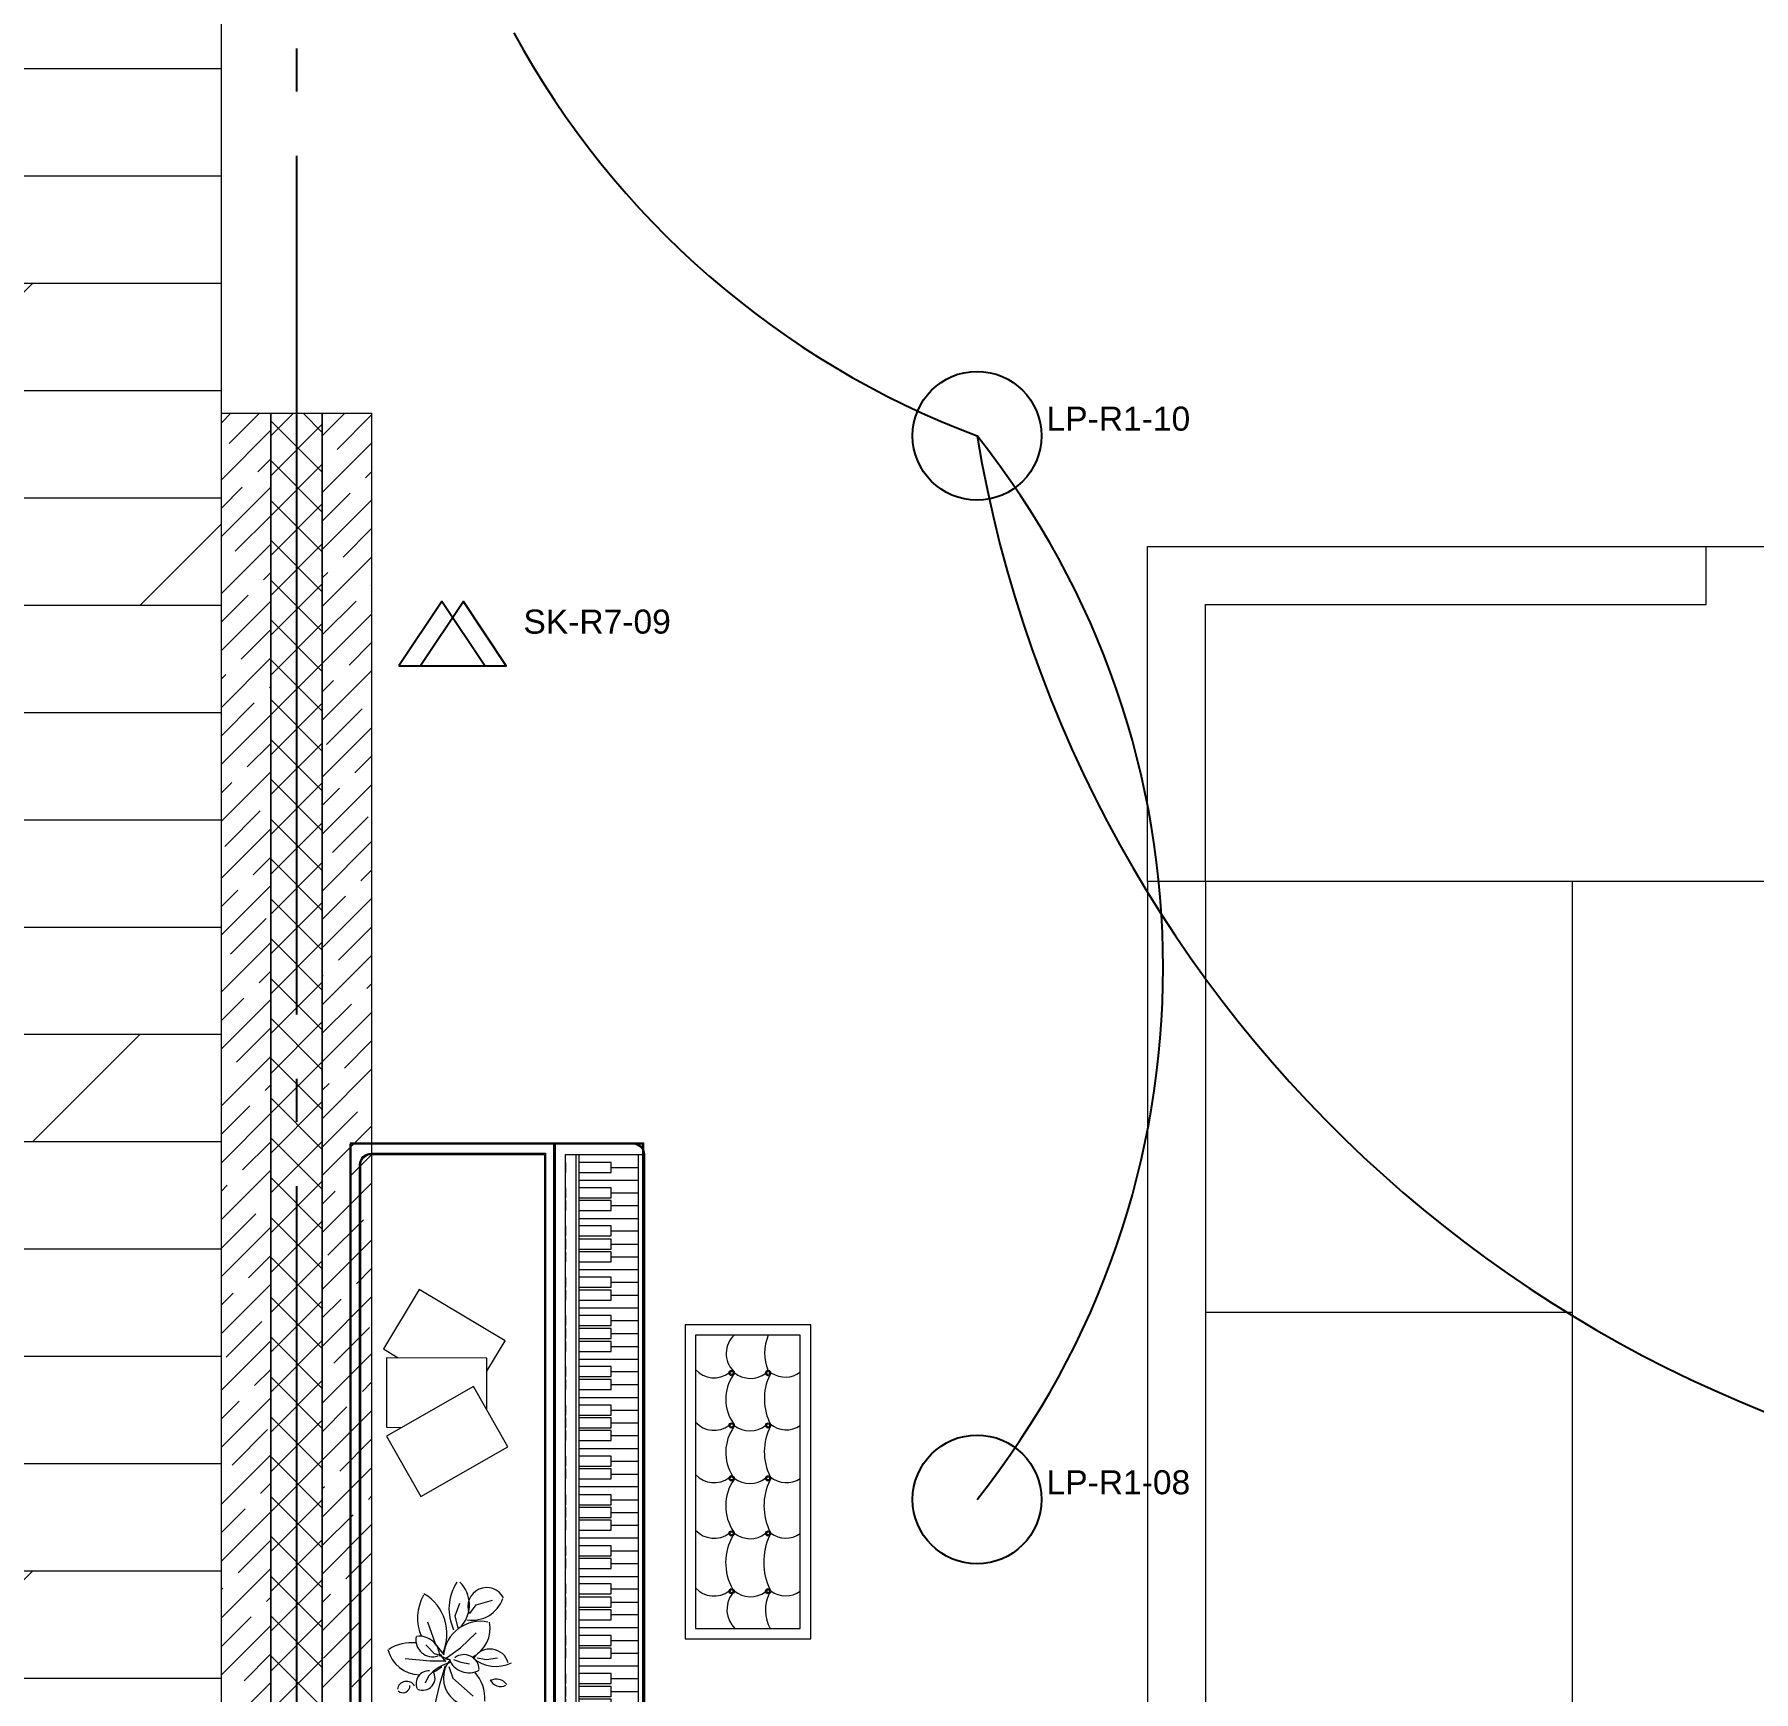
# Model space of a CAD drawing. Header units: inches. Extents: x -21163 to 11874, y -14995 to 6550.
# Drawn here: x -14261 to -10256, y -6657 to -2796 of the extents above; entities that cross this region are included whole.
import ezdxf

# ---------------------------------------------------------------- set-up
doc = ezdxf.new("R2010")
doc.units = ezdxf.units.IN
doc.header["$MEASUREMENT"] = 0
doc.linetypes.add('CONTI', pattern=[0])
doc.linetypes.add('GOST2.303 5', pattern=[24, 20, -1.5, 1, -1.5])
doc.layers.get('0').update_dxf_attribs({"color": 8})
for name, color, linetype in [('axis_dim', 8, 'CONTI'), ('LIGHTING', 4, 'Continuous'), ('SOCKETS', 1, 'Continuous'), ('TAGS', 7, 'Continuous'), ('WIRING', 4, 'Continuous')]:
    doc.layers.add(name, color=color, linetype=linetype)
for name, color, linetype, lineweight in [('floor', 8, 'Continuous', 5), ('furniture', 8, 'Continuous', 0), ('stair1', 8, 'Continuous', 15), ('Wall2', 8, 'Continuous', 5)]:
    doc.layers.add(name, color=color, linetype=linetype, lineweight=lineweight)
doc.styles.get("Standard").update_dxf_attribs({"font": 'arial.ttf'})

# ---------------------------------------------------------------- blocks, each defined once
blk = doc.blocks.new('furn04')
at = {"color": 0}
for p, q in [((206580.8, 115153.7), (207264.2, 115153.7)), ((206580.8, 113613.7), (206580.8, 115151.2)), ((206580.8, 115151.2), (207264.2, 115151.2)), ((206583.3, 113613.7), (206583.3, 115151.2)), ((207261.8, 115153.7), (207261.8, 113613.7)), ((207264.2, 115153.7), (207264.2, 113613.7)), ((207082.6, 113638.1), (207082.6, 115126.8)), ((207082.6, 115126.8), (207264.2, 115126.8)), ((207082.6, 115126.8), (207264.2, 115126.8)), ((207107, 113638.1), (207107, 115126.8)), ((207114.3, 113638.1), (207114.3, 115126.8)), ((207189.2, 115096.6), (207189.9, 115096.6)), ((207189.9, 115096.6), (207252, 115096.6)), ((207252, 115126.8), (207252, 113638.1)), ((207114.3, 115067), (207252, 115067)), ((207189.2, 115037.5), (207252, 115037.5)), ((207114.3, 114977.6), (207252, 114977.6)), ((207189.2, 115007.4), (207252, 115007.4)), ((207189.2, 114948.6), (207252, 114948.6)), ((207189.2, 114917.9), (207252, 114917.9)), ((207189.2, 114888.4), (207252, 114888.4)), ((207114.3, 114858.4), (207252, 114858.4)), ((206741.4, 114812.4), (206658.1, 114673.5)), ((206941.8, 114692.2), (206741.4, 114812.4)), ((207189.2, 114828.9), (207252, 114828.9)), ((207114.3, 114769.4), (207252, 114769.4)), ((207189.2, 114799), (207252, 114799)), ((207189.2, 114739.5), (207252, 114739.5)), ((206899.4, 114621.5), (206941.8, 114692.2)), ((207189.2, 114709.6), (207252, 114709.6)), ((207554.7, 114705.7), (207554.7, 114704.8)), ((206658.1, 114673.5), (206692.5, 114652.9)), ((206665.8, 114653), (206665.2, 114491.1)), ((206899.5, 114652.2), (206665.8, 114653)), ((206899.1, 114532.2), (206899.5, 114652.2)), ((207114.3, 114649.9), (207252, 114649.9)), ((207189.2, 114679), (207252, 114679)), ((207189.2, 114620.7), (207252, 114620.7)), ((207462.5, 114617.4), (207463.5, 114617.4)), ((207554.7, 114623.8), (207554.7, 114623.4)), ((207560.8, 114617.4), (207562.9, 114617.4)), ((206868.2, 114586.4), (206665.1, 114470.7)), ((206948.3, 114445.8), (206868.2, 114586.4)), ((207189.2, 114590.7), (207252, 114590.7)), ((207114.3, 114560.8), (207252, 114560.8)), ((207189.2, 114530.9), (207252, 114530.9)), ((206665.2, 114491.1), (206700.6, 114490.9)), ((207189.2, 114501.3), (207252, 114501.3)), ((207475.7, 114495.4), (207475.7, 114495.4)), ((207548.6, 114495.4), (207548.8, 114495.4)), ((207629.2, 114495.4), (207629.5, 114495.4)), ((206665.1, 114470.7), (206745.3, 114330.1)), ((207189.2, 114471.9), (207252, 114471.9)), ((206745.3, 114330.1), (206948.3, 114445.8)), ((207114.3, 114441.6), (207252, 114441.6)), ((207189.2, 114412.1), (207252, 114412.1)), ((207189.2, 114382.1), (207252, 114382.1)), ((207114.3, 114353.1), (207252, 114353.1)), ((207189.2, 114322.4), (207252, 114322.4)), ((207189.2, 114292.9), (207252, 114292.9)), ((207189.2, 114262.9), (207252, 114262.9)), ((207554.7, 114249.9), (207554.7, 114249.8)), ((207114.3, 114233.6), (207252, 114233.6)), ((207462.9, 114243.8), (207463.5, 114243.8)), ((207548.3, 114243.8), (207548.6, 114243.8)), ((207189.2, 114203.3), (207252, 114203.3)), ((207189.2, 114173.7), (207252, 114173.7)), ((207114.3, 114143.7), (207252, 114143.7)), ((206874.6, 114077.5), (206912.8, 114088.4)), ((207189.2, 114114.8), (207252, 114114.8)), ((207629.2, 114109.2), (207629.5, 114109.2)), ((206825.5, 114052), (206836.4, 114081.1)), ((206832.7, 114022.8), (206825.5, 114052)), ((206860, 114057.4), (206874.6, 114077.5)), ((207189.2, 114083.8), (207252, 114083.8)), ((207189.2, 114054.6), (207252, 114054.6)), ((206780, 113986.4), (206761.8, 114037.4)), ((206838.2, 113977.3), (206874.6, 114011.9)), ((207114.3, 114024.6), (207252, 114024.6)), ((206777.5, 113963.2), (206757.1, 113984.3)), ((206800, 113960.9), (206780, 113986.4)), ((206801.8, 113951.8), (206838.2, 113977.3)), ((207189.2, 113994.7), (207252, 113994.7)), ((206767.2, 113946.4), (206709, 113951.8)), ((206800, 113946.4), (206767.2, 113946.4)), ((206790.2, 113959.4), (206777.5, 113963.2)), ((206801.8, 113935.5), (206789.1, 113891.8)), ((206810.9, 113933.6), (206820, 113906.3)), ((206821.4, 113950.5), (206838.6, 113944.1)), ((206838.6, 113944.1), (206859, 113940.3)), ((206876.4, 113953.7), (206898.2, 113950)), ((206898.2, 113950), (206923.7, 113953.7)), ((207114.3, 113935.5), (207252, 113935.5)), ((207189.2, 113964.9), (207252, 113964.9)), ((206763.4, 113911.6), (206755.8, 113895)), ((206773, 113920.5), (206763.4, 113911.6)), ((206789.1, 113891.8), (206778.2, 113846.2)), ((206820, 113906.3), (206867.3, 113864.4)), ((207189.2, 113905.6), (207252, 113905.6)), ((207189.2, 113875.8), (207252, 113875.8)), ((207114.3, 113816.6), (207252, 113816.6)), ((207189.2, 113845.9), (207252, 113845.9)), ((207189.2, 113787.5), (207252, 113787.5)), ((207114.3, 113727.8), (207252, 113727.8)), ((207189.2, 113757.2), (207252, 113757.2)), ((207189.2, 113697.9), (207252, 113697.9)), ((207189.2, 113668.6), (207252, 113668.6)), ((207264.2, 113616.1), (206580.8, 113616.1)), ((207264.2, 113613.7), (206580.8, 113613.7)), ((207264.2, 113638.1), (207082.6, 113638.1))]:
    blk.add_line(p, q, dxfattribs=at)
for points in [[(207058.2, 115151.3), (207058.2, 113613.7), (206580.8, 113613.7), (206580.8, 115151.3)], [(207361.1, 114730.1), (207361.1, 113998), (207653.9, 113998), (207653.9, 114730.1)], [(207385.5, 114705.7), (207385.5, 114022.4), (207629.5, 114022.4), (207629.5, 114705.7)]]:
    blk.add_lwpolyline(points, close=True, dxfattribs=at)
for points in [[(207036.2, 115129.4), (207036.2, 113635.6), (206629.7, 113635.6, -0.414214), (206602.8, 113662.5), (206602.8, 115102.5, -0.414214), (206629.7, 115129.4)], [(207266.6, 115126.8), (207266.6, 113638.1, -0.414214), (207239.8, 113611.2), (207055.7, 113611.2), (207055.7, 115153.7), (207239.8, 115153.7, -0.414214)], [(207264.2, 115126.8), (207264.2, 113638.1, -0.414214), (207239.8, 113613.7), (207058.2, 113613.7), (207058.2, 115151.2), (207239.8, 115151.2, -0.414214)], [(207033.8, 115126.9), (207033.8, 113638.1), (206629.7, 113638.1, -0.414214), (206605.3, 113662.5), (206605.3, 115102.5, -0.414214), (206629.7, 115126.9)]]:
    blk.add_lwpolyline(points, format="xyb", close=True, dxfattribs=at)
for points in [[(207082.6, 115108.1), (207082.6, 115084.9)], [(207114.3, 115084.9), (207189.2, 115084.9), (207189.2, 115108.1), (207114.3, 115108.1)], [(207082.6, 115049), (207082.6, 115025.7)], [(207114.3, 115025.7), (207189.2, 115025.7), (207189.2, 115049), (207114.3, 115049)], [(207082.6, 115019.1), (207082.6, 114995.8)], [(207114.3, 114995.8), (207189.2, 114995.8), (207189.2, 115019.1), (207114.3, 115019.1)], [(207082.6, 114960.2), (207082.6, 114937)], [(207082.6, 114929.5), (207082.6, 114906.3)], [(207114.3, 114937), (207189.2, 114937), (207189.2, 114960.2), (207114.3, 114960.2)], [(207114.3, 114906.3), (207189.2, 114906.3), (207189.2, 114929.5), (207114.3, 114929.5)], [(207082.6, 114900), (207082.6, 114876.7)], [(207114.3, 114876.7), (207189.2, 114876.7), (207189.2, 114900), (207114.3, 114900)], [(207082.6, 114840.5), (207082.6, 114817.3)], [(207082.6, 114810.6), (207082.6, 114787.3)], [(207114.3, 114817.3), (207189.2, 114817.3), (207189.2, 114840.5), (207114.3, 114840.5)], [(207114.3, 114787.3), (207189.2, 114787.3), (207189.2, 114810.6), (207114.3, 114810.6)], [(207082.6, 114751.1), (207082.6, 114727.9)], [(207114.3, 114727.9), (207189.2, 114727.9), (207189.2, 114751.1), (207114.3, 114751.1)], [(207082.6, 114721.2), (207082.6, 114697.9)], [(207082.6, 114690.7), (207082.6, 114667.4)], [(207114.3, 114697.9), (207189.2, 114697.9), (207189.2, 114721.2), (207114.3, 114721.2)], [(207114.3, 114667.4), (207189.2, 114667.4), (207189.2, 114690.7), (207114.3, 114690.7)], [(207082.6, 114632.3), (207082.6, 114609.1)], [(207114.3, 114609.1), (207189.2, 114609.1), (207189.2, 114632.3), (207114.3, 114632.3)], [(207082.6, 114602.4), (207082.6, 114579.1)], [(207114.3, 114579.1), (207189.2, 114579.1), (207189.2, 114602.4), (207114.3, 114602.4)], [(207082.6, 114542.5), (207082.6, 114519.3)], [(207114.3, 114519.3), (207189.2, 114519.3), (207189.2, 114542.5), (207114.3, 114542.5)], [(207082.6, 114513), (207082.6, 114489.7)], [(207114.3, 114489.7), (207189.2, 114489.7), (207189.2, 114513), (207114.3, 114513)], [(207082.6, 114483.6), (207082.6, 114460.3)], [(207114.3, 114460.3), (207189.2, 114460.3), (207189.2, 114483.6), (207114.3, 114483.6)], [(207082.6, 114423.7), (207082.6, 114400.4)], [(207114.3, 114400.4), (207189.2, 114400.4), (207189.2, 114423.7), (207114.3, 114423.7)], [(207082.6, 114394), (207082.6, 114370.8)], [(207114.3, 114370.8), (207189.2, 114370.8), (207189.2, 114394), (207114.3, 114394)], [(207082.6, 114334.1), (207082.6, 114310.8)], [(207114.3, 114310.8), (207189.2, 114310.8), (207189.2, 114334.1), (207114.3, 114334.1)], [(207082.6, 114304.5), (207082.6, 114281.2)], [(207114.3, 114281.2), (207189.2, 114281.2), (207189.2, 114304.5), (207114.3, 114304.5)], [(207082.6, 114274.5), (207082.6, 114251.3)], [(207114.3, 114251.3), (207189.2, 114251.3), (207189.2, 114274.5), (207114.3, 114274.5)], [(207082.6, 114214.9), (207082.6, 114191.6)], [(207114.3, 114191.6), (207189.2, 114191.6), (207189.2, 114214.9), (207114.3, 114214.9)], [(207082.6, 114185.3), (207082.6, 114162.1)], [(207114.3, 114162.1), (207189.2, 114162.1), (207189.2, 114185.3), (207114.3, 114185.3)], [(207082.6, 114126.4), (207082.6, 114103.2)], [(207082.6, 114095.4), (207082.6, 114072.2)], [(207114.3, 114103.2), (207189.2, 114103.2), (207189.2, 114126.4), (207114.3, 114126.4)], [(207114.3, 114072.2), (207189.2, 114072.2), (207189.2, 114095.4), (207114.3, 114095.4)], [(207082.6, 114066.2), (207082.6, 114042.9)], [(207114.3, 114042.9), (207189.2, 114042.9), (207189.2, 114066.2), (207114.3, 114066.2)], [(207082.6, 114006.3), (207082.6, 113983.1)], [(207082.6, 113976.5), (207082.6, 113953.2)], [(207114.3, 113983.1), (207189.2, 113983.1), (207189.2, 114006.3), (207114.3, 114006.3)], [(207114.3, 113953.2), (207189.2, 113953.2), (207189.2, 113976.5), (207114.3, 113976.5)], [(207082.6, 113917.3), (207082.6, 113894)], [(207082.6, 113887.4), (207082.6, 113864.2)], [(207114.3, 113894), (207189.2, 113894), (207189.2, 113917.3), (207114.3, 113917.3)], [(207114.3, 113864.2), (207189.2, 113864.2), (207189.2, 113887.4), (207114.3, 113887.4)], [(207082.6, 113857.5), (207082.6, 113834.3)], [(207114.3, 113834.3), (207189.2, 113834.3), (207189.2, 113857.5), (207114.3, 113857.5)], [(207082.6, 113799.2), (207082.6, 113775.9)], [(207082.6, 113768.8), (207082.6, 113745.5)], [(207114.3, 113775.9), (207189.2, 113775.9), (207189.2, 113799.2), (207114.3, 113799.2)], [(207114.3, 113745.5), (207189.2, 113745.5), (207189.2, 113768.8), (207114.3, 113768.8)], [(207082.6, 113709.6), (207082.6, 113686.3)], [(207114.3, 113686.3), (207189.2, 113686.3), (207189.2, 113709.6), (207114.3, 113709.6)], [(207082.6, 113680.2), (207082.6, 113657)], [(207114.3, 113657), (207189.2, 113657), (207189.2, 113680.2), (207114.3, 113680.2)]]:
    blk.add_lwpolyline(points, dxfattribs=at)
for centre, radius in [((207469.6, 114617.4), 6.1), ((207469.6, 114617.4), 3.66), ((207554.7, 114617.4), 6.1), ((207554.7, 114617.4), 3.66), ((207469.6, 114495.4), 6.1), ((207469.6, 114495.4), 3.66), ((207554.7, 114495.4), 6.1), ((207554.7, 114495.4), 3.66), ((207469.6, 114372.2), 6.1), ((207469.6, 114372.2), 3.66), ((207554.7, 114372.2), 6.1), ((207554.7, 114372.2), 3.66), ((207469.6, 114243.8), 6.1), ((207469.6, 114243.8), 3.66), ((207554.7, 114243.8), 6.1), ((207554.7, 114243.8), 3.66), ((207469.6, 114109.2), 6.1), ((207469.6, 114109.2), 3.66), ((207554.7, 114109.2), 6.1), ((207554.7, 114109.2), 3.66)]:
    blk.add_circle(centre, radius, dxfattribs=at)
for centre, radius, start, end in [((207428.5, 114664.6), 58.2, 135.0401, 137.6153), ((207515.1, 114663), 58.2, 132.3847, 225.0137), ((207651.4, 114664.1), 104.9, 156.7621, 202.8166), ((207428.5, 114664.6), 58.2, 222.3847, 307.1178), ((207553.7, 114556.7), 97.9, 145.2951, 215.7024), ((207513.1, 114663.2), 58.2, 222.3847, 223.1833), ((207555.2, 114556.2), 99.4, 142.9623, 143.3151), ((207513.1, 114663.2), 58.2, 229.8922, 308.0293), ((207674.4, 114556.9), 128.6, 154.4385, 207.8306), ((207594.8, 114666), 58.2, 226.0762, 227.0112), ((207594.8, 114666), 58.2, 236.7271, 306.6064), ((207428.5, 114542.3), 58.2, 222.3847, 307.0692), ((207558.8, 114432.6), 102.9, 144.7719, 212.0966), ((207512.3, 114540.7), 58.2, 231.1054, 308.8946), ((207675.3, 114433.8), 129.5, 152.3978, 206.4976), ((207596.7, 114541), 56, 228.1162, 305.8547), ((207428.5, 114420.2), 58.2, 222.3847, 307.354), ((207563.2, 114307.9), 107.4, 145.4493, 213.7781), ((207512, 114418.1), 58.2, 231.4376, 308.9869), ((207682.4, 114308.3), 137.4, 154.5782, 205.9045), ((207597, 114419.9), 57.8, 229.4568, 304.2641), ((207428.5, 114290.8), 58.2, 222.3847, 307.0724), ((207595.8, 114291), 58.2, 224.8829, 225.0717), ((207581, 114175.8), 125.3, 150.0131, 208.9786), ((207512.5, 114289.8), 58.2, 230.6985, 308.2749), ((207690.1, 114177.2), 145.8, 155.0975, 205.8522), ((207595.8, 114291), 58.2, 232.9791, 305.3686), ((206926.3, 114068.1), 115.3, 147.4017, 205.0997), ((206784.5, 114077.4), 74.1, 318.5498, 45.5383), ((206845.5, 114046.8), 107.8, 150.2267, 203.7516), ((206698.9, 114009.9), 107.5, 335.0763, 59.9535), ((206865.6, 114116.9), 75.1, 260.1697, 340.685), ((206899.1, 114073.7), 44, 27.2013, 201.7147), ((207428.5, 114156.3), 58.2, 222.3847, 307.0997), ((207520.1, 114066.5), 61.5, 143.4635, 225.8153), ((207513.6, 114154.4), 58.2, 229.2667, 307.0845), ((207634.5, 114065.3), 86.2, 153.5265, 209.835), ((207595.5, 114156.6), 58.2, 233.3953, 305.7782), ((206885.1, 113951.7), 87.4, 78.9076, 173.8967), ((206831.6, 114023), 75.3, 296.5438, 11.0037), ((206743.7, 113991.2), 76.8, 193.1642, 268.9561), ((206723, 113894.5), 94.9, 83.0654, 123.4046), ((206772.8, 113995.4), 38.8, 168.0796, 289.5116), ((206742.1, 113956.9), 47.5, 1.4242, 97.3364), ((206906.7, 113930.2), 44.3, 16.4344, 148.0253), ((206835.3, 113851.7), 93.5, 102.1969, 130.9179), ((206743.7, 113991.2), 76.8, 293.9309, 311.4454), ((206831.6, 114023), 75.3, 235.5803, 254.9978), ((206723, 113894.5), 94.9, 31.8548, 45.7472), ((206862.8, 113907.1), 64.8, 140.5685, 301.3057), ((206804.5, 113859.7), 90.3, 85.0036, 89.412), ((206857.2, 113967.2), 48.1, 199.5165, 300.1559), ((206845.9, 113926.1), 35.4, 1.3151, 127.081), ((206919.9, 114013.2), 79.4, 228.5761, 297.4528), ((206712.1, 113877.7), 21.5, 29.0513, 171.5715), ((206703.8, 113888.8), 16.1, 226.1674, 3.895), ((206763.9, 113894), 29.7, 86.0761, 203.3856), ((206749.8, 113907.1), 28.7, 245.6811, 33.7275), ((206804.5, 113859.7), 90.3, 356.0593, 42.7807), ((206921.3, 113874.6), 29.8, 35.3099, 117.8883), ((206931.5, 113913.4), 26.4, 203.8486, 297.548)]:
    blk.add_arc(centre, radius, start, end, dxfattribs=at)

msp = doc.modelspace()

# ---------------------------------------------------------------- hatches: boundary and pattern name
at = {"layer": 'floor', "ltscale": 100}
h = msp.add_hatch(dxfattribs=at)
h.set_pattern_fill('DOLMIT', color=8, scale=1000)
h.set_pattern_definition([(0, (-32015.06, -49126.03), (0, 250), []), (45, (-32015.06, -49126), (-500, 500), [353.553, -707.107])])
h.paths.add_polyline_path([(-13825.6, 1661), (-16825.6, 1661), (-16825.6, -2864.1), (-16825.6, -7989), (-13825.6, -7989)])

# ---------------------------------------------------------------- linework, layer by layer
at = {"layer": 'axis_dim', "linetype": 'GOST2.303 5', "lineweight": 25, "ltscale": 100}
msp.add_lwpolyline([(-13650.6, 1720.7), (-13650.6, -10307.9)], dxfattribs=at)
at = {"layer": 'furniture'}
for p, q in [((-10366.3, -4124.7), (-10366.3, -3989.7)), ((-11532.6, -4769.7), (-11532.6, -4124.7)), ((-11532.6, -4124.7), (-10366.3, -4124.7)), ((-11667.6, -4769.7), (-11667.6, -6891.7)), ((-11532.6, -4769.7), (-11532.6, -6756.7)), ((-10677.6, -6891.7), (-10677.6, -4769.7)), ((-11532.6, -5773.2), (-10677.6, -5773.2))]:
    msp.add_line(p, q, dxfattribs=at)
msp.add_lwpolyline([(-11667.6, -4769.7), (-11667.6, -3989.7), (-10167.6, -3989.7), (-10167.6, -4769.7)], close=True, dxfattribs=at)
at = {"layer": 'LIGHTING'}
for centre in [(-12065, -3731.5), (-12065, -6209.2)]:
    msp.add_circle(centre, 150, dxfattribs=at)
at = {"layer": 'SOCKETS'}
for p, q in [((-13411.9, -4267.3), (-13211.9, -4267.3)), ((-13361.9, -4267.3), (-13161.9, -4267.3))]:
    msp.add_line(p, q, dxfattribs=at)
for points in [[(-13411.9, -4267.3), (-13211.9, -4267.3), (-13311.9, -4117.3)], [(-13361.9, -4267.3), (-13161.9, -4267.3), (-13261.9, -4117.3)]]:
    msp.add_lwpolyline(points, close=True, dxfattribs=at)
at = {"layer": 'stair1', "ltscale": 75}
msp.add_lwpolyline([(-13825.6, 1661), (-16825.6, 1661), (-16825.6, -2864.1), (-16825.6, -7989), (-13825.6, -7989)], close=True, dxfattribs=at)
at = {"layer": 'Wall2', "ltscale": 100}
for points in [[(-13825.6, -3701.1), (-13803.3, -3678.8)], [(-13825.6, -7839), (-13825.6, -3678.8)], [(-13825.6, -3678.8), (-13710.6, -3678.8)], [(-13807.4, -3749.2), (-13737, -3678.8)], [(-13710.6, -3678.8), (-13710.6, -7724)], [(-13710.6, -3731.9), (-13657.5, -3678.8)], [(-13710.6, -7724), (-13710.6, -3678.8)], [(-13710.6, -3678.8), (-13590.6, -3678.8)], [(-13590.6, -3723.4), (-13635.1, -3678.8)], [(-13590.6, -3678.8), (-13590.6, -7604)], [(-13590.6, -3731.2), (-13538.2, -3678.8)], [(-13590.6, -7604), (-13590.6, -3678.8)], [(-13590.6, -3678.8), (-13475.6, -3678.8)], [(-13556.2, -3763.1), (-13475.6, -3682.5)], [(-13475.6, -3678.8), (-13475.6, -7489)], [(-13825.6, -3833.7), (-13710.6, -3718.7)], [(-13590.6, -3816.2), (-13710.6, -3696.2)], [(-13710.6, -3824.7), (-13590.6, -3704.7)], [(-13590.6, -3863.8), (-13475.6, -3748.8)], [(-13741.1, -3815.5), (-13710.6, -3785)], [(-13590.6, -3909), (-13710.6, -3789)], [(-13710.6, -3917.5), (-13590.6, -3797.5)], [(-13489.9, -3829.4), (-13475.6, -3815.1)], [(-13825.6, -3966.2), (-13710.6, -3851.2)], [(-13825.6, -3900), (-13776.9, -3851.3)], [(-13590.6, -4001.8), (-13710.6, -3881.8)], [(-13590.6, -3930.1), (-13525.7, -3865.2)], [(-13590.6, -3996.4), (-13475.6, -3881.4)], [(-13793.5, -4000.4), (-13710.6, -3917.6)], [(-13710.6, -4010.3), (-13590.6, -3890.3)], [(-13542.2, -4014.3), (-13475.6, -3947.7)], [(-13825.6, -4098.8), (-13710.6, -3983.8)], [(-13590.6, -4094.6), (-13710.6, -3974.6)], [(-13710.6, -4103.2), (-13590.6, -3983.2)], [(-13590.6, -4129), (-13475.6, -4014)], [(-13727.2, -4066.7), (-13710.6, -4050.1)], [(-13590.6, -4187.4), (-13710.6, -4067.4)], [(-13710.6, -4196), (-13590.6, -4076)], [(-13590.6, -4062.7), (-13578, -4050.1)], [(-13475.9, -4080.6), (-13475.6, -4080.3)], [(-13825.6, -4165.1), (-13763, -4102.5)], [(-13825.6, -4231.4), (-13710.6, -4116.4)], [(-13590.6, -4195.3), (-13511.7, -4116.4)], [(-13590.6, -4280.2), (-13710.6, -4160.2)], [(-13590.6, -4261.6), (-13475.6, -4146.6)], [(-13779.6, -4251.7), (-13710.6, -4182.7)], [(-13710.6, -4288.8), (-13590.6, -4168.8)], [(-13528.3, -4265.6), (-13475.6, -4212.9)], [(-13825.6, -4364), (-13710.6, -4249)], [(-13590.6, -4373), (-13710.6, -4253)], [(-13710.6, -4381.6), (-13590.6, -4261.6)], [(-13590.6, -4394.2), (-13475.6, -4279.2)], [(-13825.6, -4297.7), (-13815.4, -4287.5)], [(-13713.3, -4318), (-13710.6, -4315.3)], [(-13590.6, -4327.9), (-13564.1, -4301.4)], [(-13825.6, -4430.3), (-13749.1, -4353.8)], [(-13590.6, -4465.8), (-13710.6, -4345.8)], [(-13710.6, -4474.4), (-13590.6, -4354.4)], [(-13825.6, -4496.6), (-13710.6, -4381.6)], [(-13580.7, -4450.5), (-13497.8, -4367.7)], [(-13590.6, -4558.6), (-13710.6, -4438.6)], [(-13590.6, -4526.7), (-13475.6, -4411.7)], [(-13765.6, -4502.9), (-13710.6, -4447.9)], [(-13710.6, -4567.2), (-13590.6, -4447.2)], [(-13514.4, -4516.8), (-13475.6, -4478)], [(-13825.6, -4629.2), (-13710.6, -4514.2)], [(-13825.6, -4562.9), (-13801.4, -4538.7)], [(-13590.6, -4651.4), (-13710.6, -4531.4)], [(-13710.6, -4660), (-13590.6, -4540)], [(-13590.6, -4659.3), (-13475.6, -4544.3)], [(-13590.6, -4593), (-13550.2, -4552.6)], [(-13818, -4687.9), (-13735.1, -4605)], [(-13825.6, -4761.7), (-13710.6, -4646.7)], [(-13590.6, -4744.2), (-13710.6, -4624.2)], [(-13710.6, -4752.8), (-13590.6, -4632.8)], [(-13566.8, -4701.8), (-13483.9, -4618.9)], [(-13590.6, -4791.9), (-13475.6, -4676.9)], [(-13751.7, -4754.2), (-13710.6, -4713)], [(-13590.6, -4837.1), (-13710.6, -4717.1)], [(-13710.6, -4845.6), (-13590.6, -4725.6)], [(-13500.5, -4768.1), (-13475.6, -4743.2)], [(-13825.6, -4894.3), (-13710.6, -4779.3)], [(-13825.6, -4828), (-13787.5, -4790)], [(-13590.6, -4858.2), (-13536.3, -4803.9)], [(-13590.6, -4929.9), (-13710.6, -4809.9)], [(-13710.6, -4938.4), (-13590.6, -4818.4)], [(-13590.6, -4924.5), (-13475.6, -4809.5)], [(-13804.1, -4939.1), (-13721.2, -4856.2)], [(-13552.8, -4953), (-13475.6, -4875.8)], [(-13825.6, -5026.9), (-13710.6, -4911.9)], [(-13590.6, -5022.7), (-13710.6, -4902.7)], [(-13710.6, -5031.2), (-13590.6, -4911.2)], [(-13590.6, -5057.1), (-13475.6, -4942.1)], [(-13737.8, -5005.4), (-13710.6, -4978.2)], [(-13590.6, -5115.5), (-13710.6, -4995.5)], [(-13710.6, -5124), (-13590.6, -5004)], [(-13590.6, -4990.8), (-13588.6, -4988.8)], [(-13825.6, -5093.2), (-13773.6, -5041.2)], [(-13825.6, -5159.5), (-13710.6, -5044.5)], [(-13486.5, -5019.3), (-13475.6, -5008.4)], [(-13590.6, -5123.4), (-13522.3, -5055.1)], [(-13590.6, -5189.7), (-13475.6, -5074.7)], [(-13790.2, -5190.4), (-13710.6, -5110.8)], [(-13590.6, -5208.3), (-13710.6, -5088.3)], [(-13710.6, -5216.8), (-13590.6, -5096.8)], [(-13538.9, -5204.3), (-13475.6, -5140.9)], [(-13825.6, -5292.1), (-13710.6, -5177.1)], [(-13590.6, -5301.1), (-13710.6, -5181.1)], [(-13710.6, -5309.7), (-13590.6, -5189.7)], [(-13590.6, -5322.2), (-13475.6, -5207.2)], [(-13723.9, -5256.6), (-13710.6, -5243.4)], [(-13590.6, -5255.9), (-13574.7, -5240.1)], [(-13590.6, -5393.9), (-13710.6, -5273.9)], [(-13710.6, -5402.5), (-13590.6, -5282.5)], [(-13825.6, -5358.4), (-13759.7, -5292.4)], [(-13825.6, -5424.7), (-13710.6, -5309.7)], [(-13590.6, -5388.5), (-13508.4, -5306.4)], [(-13590.6, -5486.7), (-13710.6, -5366.7)], [(-13590.6, -5454.8), (-13475.6, -5339.8)], [(-13776.2, -5441.6), (-13710.6, -5375.9)], [(-13710.6, -5495.3), (-13590.6, -5375.3)], [(-13525, -5455.5), (-13475.6, -5406.1)], [(-13825.6, -5557.2), (-13710.6, -5442.2)], [(-13825.6, -5490.9), (-13812, -5477.4)], [(-13590.6, -5579.5), (-13710.6, -5459.5)], [(-13710.6, -5588.1), (-13590.6, -5468.1)], [(-13590.6, -5587.4), (-13475.6, -5472.4)], [(-13590.6, -5521.1), (-13560.8, -5491.3)], [(-13825.6, -5623.5), (-13745.7, -5543.7)], [(-13590.6, -5672.3), (-13710.6, -5552.3)], [(-13710.6, -5680.9), (-13590.6, -5560.9)], [(-13577.4, -5640.5), (-13494.5, -5557.6)], [(-13825.6, -5689.8), (-13710.6, -5574.8)], [(-13590.6, -5720), (-13475.6, -5605)], [(-13762.3, -5692.8), (-13710.6, -5641.1)], [(-13590.6, -5765.1), (-13710.6, -5645.1)], [(-13710.6, -5773.7), (-13590.6, -5653.7)], [(-13511.1, -5706.8), (-13475.6, -5671.3)], [(-13825.6, -5822.4), (-13710.6, -5707.4)], [(-13825.6, -5756.1), (-13798.1, -5728.6)], [(-13590.6, -5857.9), (-13710.6, -5737.9)], [(-13710.6, -5866.5), (-13590.6, -5746.5)], [(-13590.6, -5852.6), (-13475.6, -5737.6)], [(-13590.6, -5786.3), (-13546.9, -5742.6)], [(-13814.7, -5877.8), (-13731.8, -5794.9)], [(-13825.6, -5955), (-13710.6, -5840)], [(-13590.6, -5950.7), (-13710.6, -5830.7)], [(-13710.6, -5959.3), (-13590.6, -5839.3)], [(-13563.4, -5891.7), (-13480.6, -5808.9)], [(-13590.6, -5985.2), (-13475.6, -5870.2)], [(-13748.4, -5944.1), (-13710.6, -5906.3)], [(-13590.6, -6043.6), (-13710.6, -5923.6)], [(-13710.6, -6052.1), (-13590.6, -5932.1)], [(-13497.2, -5958), (-13475.6, -5936.4)], [(-13825.6, -6087.6), (-13710.6, -5972.6)], [(-13825.6, -6021.3), (-13784.2, -5979.9)], [(-13590.6, -6051.4), (-13533, -5993.8)], [(-13590.6, -6117.7), (-13475.6, -6002.7)], [(-13800.8, -6129), (-13717.9, -6046.2)], [(-13590.6, -6136.4), (-13710.6, -6016.4)], [(-13710.6, -6144.9), (-13590.6, -6024.9)], [(-13549.5, -6143), (-13475.6, -6069)], [(-13825.6, -6220.2), (-13710.6, -6105.2)], [(-13590.6, -6229.2), (-13710.6, -6109.2)], [(-13710.6, -6237.7), (-13590.6, -6117.7)], [(-13590.6, -6250.3), (-13475.6, -6135.3)], [(-13734.5, -6195.3), (-13710.6, -6171.4)], [(-13590.6, -6322), (-13710.6, -6202)], [(-13590.6, -6184), (-13585.3, -6178.8)], [(-13483.2, -6209.2), (-13475.6, -6201.6)], [(-13825.6, -6286.4), (-13770.3, -6231.1)], [(-13825.6, -6352.7), (-13710.6, -6237.7)], [(-13710.6, -6330.5), (-13590.6, -6210.5)], [(-13590.6, -6316.6), (-13519, -6245)], [(-13590.6, -6382.9), (-13475.6, -6267.9)], [(-13786.8, -6380.3), (-13710.6, -6304)], [(-13590.6, -6414.8), (-13710.6, -6294.8)], [(-13710.6, -6423.3), (-13590.6, -6303.3)], [(-13535.6, -6394.2), (-13475.6, -6334.2)], [(-13825.6, -6485.3), (-13710.6, -6370.3)], [(-13590.6, -6507.6), (-13710.6, -6387.6)], [(-13710.6, -6516.2), (-13590.6, -6396.2)], [(-13590.6, -6515.5), (-13475.6, -6400.5)], [(-13825.6, -6419), (-13822.6, -6416.1)], [(-13720.6, -6446.6), (-13710.6, -6436.6)], [(-13590.6, -6449.2), (-13571.4, -6430)], [(-13825.6, -6551.6), (-13756.4, -6482.4)], [(-13590.6, -6600.4), (-13710.6, -6480.4)], [(-13710.6, -6609), (-13590.6, -6489)], [(-13825.6, -6617.9), (-13710.6, -6502.9)], [(-13588, -6579.2), (-13505.1, -6496.3)], [(-13772.9, -6631.5), (-13710.6, -6569.2)], [(-13590.6, -6648.1), (-13475.6, -6533.1)], [(-13590.6, -6693.2), (-13710.6, -6573.2)], [(-13710.6, -6701.8), (-13590.6, -6581.8)], [(-13521.7, -6645.4), (-13475.6, -6599.4)], [(-13825.6, -6750.5), (-13710.6, -6635.5)]]:
    msp.add_lwpolyline(points, dxfattribs=at)
at = {"layer": 'WIRING'}
for points in [[(-13144.6, -2792.6, 0.18), (-12065, -3731.5)], [(-12065, -6209.2, 0.35), (-12065, -3731.5)], [(-12065, -3731.5, 0.35), (-9305.7, -6209.2)]]:
    msp.add_lwpolyline(points, format="xyb", dxfattribs=at)

# ---------------------------------------------------------------- block references
at = {"layer": 'furniture'}
msp.add_blockref('furn04', (-220106.4, -120532.2), dxfattribs=at)

# ---------------------------------------------------------------- texts
at = {"layer": 'TAGS'}
for s, p in [('LP-R1-10', (-11903, -3719.5)), ('SK-R7-09', (-13121.9, -4192.3)), ('LP-R1-08', (-11903, -6197.2))]:
    msp.add_text(s, height=56, dxfattribs=at).set_placement(p)

doc.saveas('drawing.dxf')
